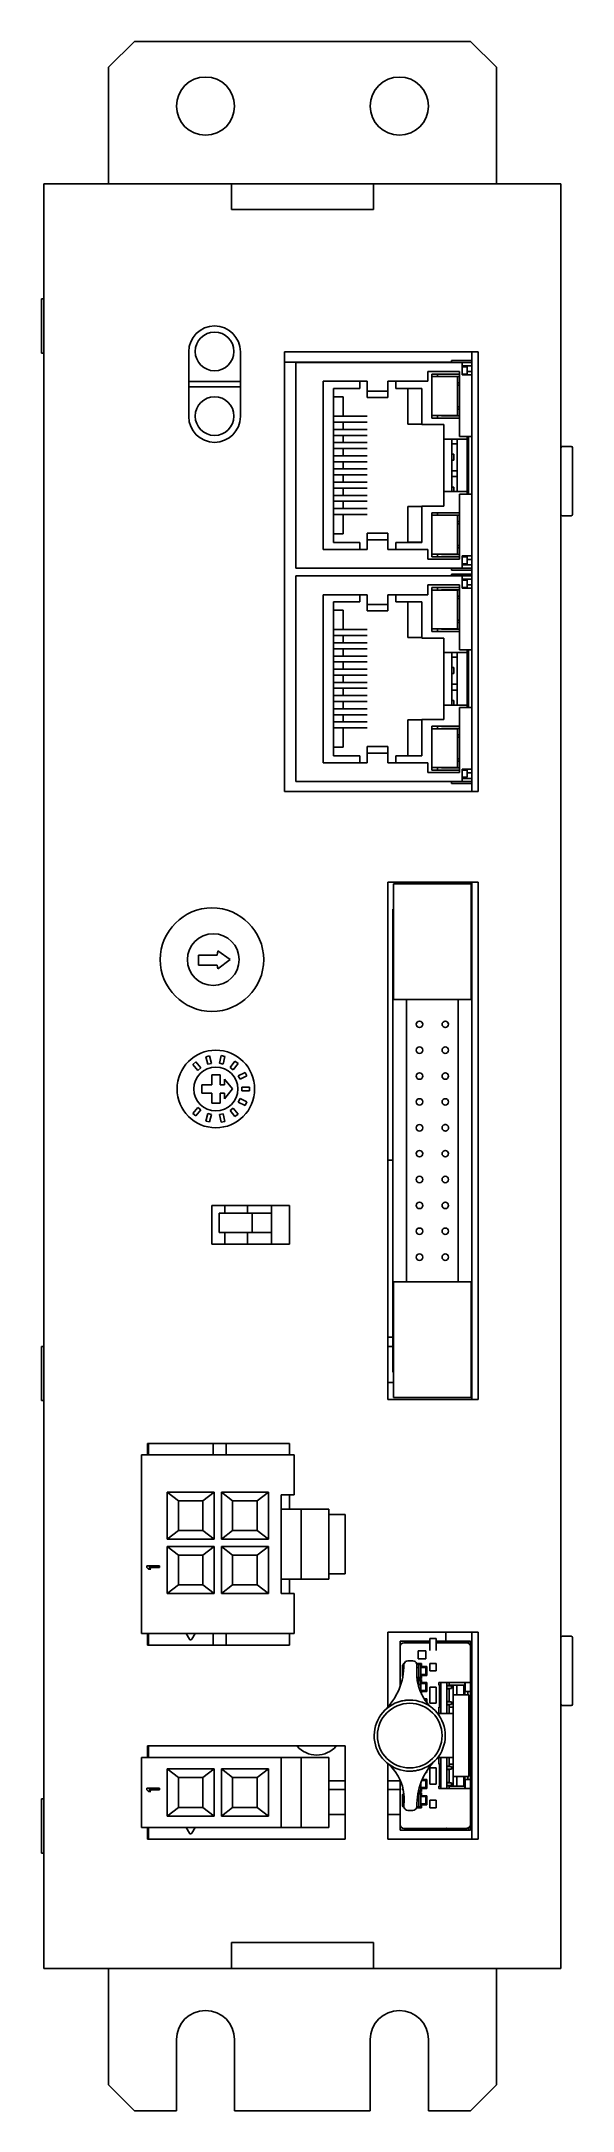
# Model space of a CAD drawing. Header units: inches. Extents: x 109 to 151, y 8 to 168.
import ezdxf

# ---------------------------------------------------------------- set-up
doc = ezdxf.new("R2010")
doc.units = ezdxf.units.IN
doc.header["$MEASUREMENT"] = 0
for name, color, linetype in [('2BU', 7, 'Continuous'), ('4-2-6P', 7, 'Continuous'), ('4.2-2P', 7, 'Continuous'), ('4.2-2P-L', 7, 'Continuous'), ('4.2-6P-L', 7, 'Continuous'), ('5023860970', 7, 'Continuous'), ('7078', 7, 'Continuous'), ('LED含座-G_AL-33-1R', 7, 'Continuous'), ('LED含座-紅_AL-33-1R', 7, 'Continuous'), ('M3X25L_銅柱', 7, 'Continuous'), ('M3X4L平頭', 7, 'Continuous'), ('M3鉚釘-4.5高', 7, 'Continuous'), ('MEAA-D14-41_VERD', 7, 'Continuous'), ('PCB-D_VERD', 7, 'Continuous'), ('PCB-E_VERD', 7, 'Continuous'), ('RJ45短', 7, 'Continuous'), ('可變電阻', 7, 'Continuous'), ('壓板_VERD', 7, 'Continuous'), ('指撥開關-2P', 7, 'Continuous'), ('數字開關', 7, 'Continuous'), ('牛角20P-P2', 7, 'Continuous'), ('短耳', 7, 'Continuous'), ('線端L', 7, 'Continuous')]:
    doc.layers.add(name, color=color, linetype=linetype)

msp = doc.modelspace()

# ---------------------------------------------------------------- linework, layer by layer
at = {"layer": '2BU', "color": 7, "linetype": 'Continuous'}
for p, q in [((109.67, 156.68), (110.97, 156.68)), ((109.67, 156.68), (109.67, 18.68)), ((110.97, 156.68), (124.17, 156.68)), ((124.17, 154.68), (124.17, 156.68)), ((135.17, 156.68), (148.37, 156.68)), ((135.17, 156.68), (135.17, 154.68)), ((148.37, 156.68), (149.67, 156.68)), ((149.67, 156.68), (149.67, 18.68)), ((135.17, 154.68), (124.17, 154.68)), ((120.87, 138.68), (120.87, 143.68)), ((124.87, 143.68), (124.87, 138.68)), ((128.27, 143.68), (128.27, 109.68)), ((143.27, 143.68), (128.27, 143.68)), ((143.27, 109.68), (143.27, 143.68)), ((128.27, 109.68), (143.27, 109.68)), ((143.27, 102.68), (136.27, 102.68)), ((136.27, 102.68), (136.27, 62.68)), ((143.27, 62.68), (143.27, 102.68)), ((128.67, 77.68), (122.67, 77.68)), ((122.67, 77.68), (122.67, 74.68)), ((128.67, 74.68), (128.67, 77.68)), ((122.67, 74.68), (128.67, 74.68)), ((136.27, 62.68), (143.27, 62.68)), ((117.67, 58.38), (117.67, 59.28)), ((117.67, 59.28), (128.67, 59.28)), ((128.67, 59.28), (128.67, 58.38)), ((128.67, 55.31), (128.67, 54.18)), ((131.72, 53.78), (132.97, 53.78)), ((132.97, 53.78), (132.97, 49.18)), ((128.67, 48.78), (128.67, 47.66)), ((132.97, 49.18), (131.72, 49.18)), ((117.67, 43.68), (117.67, 44.58)), ((128.67, 43.68), (117.67, 43.68)), ((128.67, 44.58), (128.67, 43.68)), ((136.27, 44.68), (143.27, 44.68)), ((136.27, 38.89), (136.27, 44.68)), ((143.27, 44.68), (143.27, 28.68)), ((132.97, 35.88), (117.67, 35.88)), ((117.67, 35.88), (117.67, 34.98)), ((132.97, 28.68), (132.97, 35.88)), ((136.27, 28.68), (136.27, 34.52)), ((117.67, 29.58), (117.67, 28.68)), ((117.67, 28.68), (132.97, 28.68)), ((143.27, 28.68), (136.27, 28.68)), ((124.17, 20.68), (135.17, 20.68)), ((124.17, 18.68), (124.17, 20.68)), ((135.17, 20.68), (135.17, 18.68)), ((109.67, 18.68), (110.97, 18.68)), ((110.97, 18.68), (124.17, 18.68)), ((135.17, 18.68), (148.37, 18.68)), ((148.37, 18.68), (149.67, 18.68))]:
    msp.add_line(p, q, dxfattribs=at)
for centre, radius in [((122.67, 96.68), 4), ((122.97, 86.68), 3)]:
    msp.add_circle(centre, radius, dxfattribs=at)
for centre, start, end in [((122.87, 143.68), 0, 180), ((122.87, 138.68), 180, 0)]:
    msp.add_arc(centre, 2, start, end, dxfattribs=at)
at = {"layer": '4-2-6P', "color": 7, "linetype": 'Continuous'}
for p, q in [((120.67, 44.58), (120.94, 44.13)), ((121.11, 44.13), (121.37, 44.58))]:
    msp.add_line(p, q, dxfattribs=at)
msp.add_arc((121.02, 44.18), 0.1, 210.3414, 329.6586, dxfattribs=at)
at = {"layer": '4.2-2P', "color": 7, "linetype": 'Continuous'}
for p, q in [((120.67, 29.58), (120.94, 29.13)), ((121.11, 29.13), (121.37, 29.58))]:
    msp.add_line(p, q, dxfattribs=at)
msp.add_arc((121.02, 29.18), 0.1, 210.3414, 329.6586, dxfattribs=at)
at = {"layer": '4.2-2P-L', "color": 7, "linetype": 'Continuous'}
for p, q in [((117.22, 34.98), (128.02, 34.98)), ((117.22, 29.58), (117.22, 34.98)), ((119.2, 34.11), (119.2, 30.46)), ((122.85, 34.11), (119.2, 34.11)), ((120.07, 33.43), (119.2, 34.11)), ((121.97, 33.43), (122.85, 34.11)), ((122.85, 30.46), (122.85, 34.11)), ((123.4, 30.46), (123.4, 34.11)), ((123.4, 34.11), (127.05, 34.11)), ((124.27, 33.43), (123.4, 34.11)), ((126.17, 33.43), (127.05, 34.11)), ((127.05, 34.11), (127.05, 30.46)), ((128.02, 29.58), (128.02, 34.98)), ((128.02, 34.98), (129.57, 34.98)), ((129.57, 34.98), (131.72, 34.98)), ((129.57, 29.58), (129.57, 34.98)), ((131.72, 29.58), (131.72, 34.98)), ((117.62, 32.61), (117.62, 32.48)), ((118.62, 32.61), (117.62, 32.61)), ((117.62, 32.48), (117.77, 32.36)), ((117.77, 32.36), (117.94, 32.36)), ((117.79, 32.48), (118.62, 32.48)), ((117.94, 32.36), (117.79, 32.48)), ((118.62, 32.48), (118.62, 32.61)), ((121.97, 33.43), (120.07, 33.43)), ((120.07, 33.43), (120.07, 31.13)), ((121.97, 31.13), (121.97, 33.43)), ((124.27, 33.43), (126.17, 33.43)), ((124.27, 31.13), (124.27, 33.43)), ((126.17, 33.43), (126.17, 31.13)), ((120.07, 31.13), (119.2, 30.46)), ((119.2, 30.46), (122.85, 30.46)), ((120.07, 31.13), (121.97, 31.13)), ((121.97, 31.13), (122.85, 30.46)), ((124.27, 31.13), (123.4, 30.46)), ((127.05, 30.46), (123.4, 30.46)), ((126.17, 31.13), (124.27, 31.13)), ((126.17, 31.13), (127.05, 30.46)), ((117.22, 29.58), (128.02, 29.58)), ((128.02, 29.58), (129.57, 29.58)), ((129.57, 29.58), (131.72, 29.58))]:
    msp.add_line(p, q, dxfattribs=at)
at = {"layer": '4.2-6P-L', "color": 7, "linetype": 'Continuous'}
for p, q in [((117.22, 58.38), (129.02, 58.38)), ((117.22, 44.58), (117.22, 58.38)), ((129.02, 58.38), (129.02, 55.31)), ((119.2, 55.51), (119.2, 51.86)), ((122.85, 55.51), (119.2, 55.51)), ((120.07, 54.83), (119.2, 55.51)), ((121.97, 54.83), (120.07, 54.83)), ((120.07, 54.83), (120.07, 52.53)), ((121.97, 54.83), (122.85, 55.51)), ((121.97, 52.53), (121.97, 54.83)), ((122.85, 51.86), (122.85, 55.51)), ((123.4, 51.86), (123.4, 55.51)), ((123.4, 55.51), (127.05, 55.51)), ((124.27, 54.83), (123.4, 55.51)), ((124.27, 54.83), (126.17, 54.83)), ((124.27, 52.53), (124.27, 54.83)), ((126.17, 54.83), (127.05, 55.51)), ((126.17, 54.83), (126.17, 52.53)), ((127.05, 55.51), (127.05, 51.86)), ((128.02, 55.31), (129.02, 55.31)), ((128.02, 47.66), (128.02, 55.31)), ((128.02, 54.18), (129.57, 54.18)), ((129.57, 54.18), (131.72, 54.18)), ((129.57, 48.78), (129.57, 54.18)), ((131.72, 48.78), (131.72, 54.18)), ((120.07, 52.53), (119.2, 51.86)), ((119.2, 51.86), (122.85, 51.86)), ((119.2, 51.31), (119.2, 47.66)), ((122.85, 51.31), (119.2, 51.31)), ((120.07, 50.63), (119.2, 51.31)), ((120.07, 52.53), (121.97, 52.53)), ((121.97, 52.53), (122.85, 51.86)), ((121.97, 50.63), (122.85, 51.31)), ((122.85, 47.66), (122.85, 51.31)), ((124.27, 52.53), (123.4, 51.86)), ((127.05, 51.86), (123.4, 51.86)), ((123.4, 47.66), (123.4, 51.31)), ((123.4, 51.31), (127.05, 51.31)), ((124.27, 50.63), (123.4, 51.31)), ((126.17, 52.53), (124.27, 52.53)), ((126.17, 52.53), (127.05, 51.86)), ((126.17, 50.63), (127.05, 51.31)), ((127.05, 51.31), (127.05, 47.66)), ((117.62, 49.81), (117.62, 49.68)), ((118.62, 49.81), (117.62, 49.81)), ((117.62, 49.68), (117.77, 49.56)), ((117.79, 49.68), (118.62, 49.68)), ((117.94, 49.56), (117.79, 49.68)), ((118.62, 49.68), (118.62, 49.81)), ((121.97, 50.63), (120.07, 50.63)), ((120.07, 50.63), (120.07, 48.33)), ((121.97, 48.33), (121.97, 50.63)), ((124.27, 50.63), (126.17, 50.63)), ((124.27, 48.33), (124.27, 50.63)), ((126.17, 50.63), (126.17, 48.33)), ((117.77, 49.56), (117.94, 49.56)), ((120.07, 48.33), (119.2, 47.66)), ((120.07, 48.33), (121.97, 48.33)), ((121.97, 48.33), (122.85, 47.66)), ((124.27, 48.33), (123.4, 47.66)), ((126.17, 48.33), (124.27, 48.33)), ((126.17, 48.33), (127.05, 47.66)), ((128.02, 48.78), (129.57, 48.78)), ((129.57, 48.78), (131.72, 48.78)), ((119.2, 47.66), (122.85, 47.66)), ((127.05, 47.66), (123.4, 47.66)), ((128.02, 47.66), (129.02, 47.66)), ((129.02, 47.66), (129.02, 44.58)), ((117.22, 44.58), (129.02, 44.58))]:
    msp.add_line(p, q, dxfattribs=at)
at = {"layer": '5023860970', "color": 7, "linetype": 'Continuous'}
for p, q in [((137.22, 43.98), (139.52, 43.98)), ((137.22, 43.98), (137.22, 43.56)), ((140.02, 43.98), (141.97, 43.98)), ((141.97, 43.98), (141.97, 43.86)), ((142.27, 43.98), (141.97, 43.98)), ((142.52, 43.98), (142.27, 43.98)), ((142.67, 43.98), (142.52, 43.98)), ((142.52, 43.98), (142.52, 43.82)), ((142.65, 43.66), (142.77, 43.66)), ((142.67, 43.98), (142.67, 43.66)), ((142.67, 43.46), (142.77, 43.46)), ((142.77, 43.46), (142.77, 43.66)), ((142.67, 41.78), (142.77, 41.78)), ((138.67, 40.93), (138.82, 40.93)), ((138.68, 40.63), (138.82, 40.63)), ((140.38, 38.38), (140.38, 40.78)), ((140.83, 40.56), (140.83, 40.78)), ((141.03, 40.56), (140.83, 40.56)), ((140.83, 40.31), (140.83, 40.56)), ((140.83, 40.53), (140.94, 40.53)), ((140.83, 40.33), (140.94, 40.33)), ((141.03, 40.31), (140.83, 40.31)), ((140.83, 39.31), (140.83, 40.31)), ((140.94, 40.53), (141.19, 40.53)), ((140.94, 40.33), (141.19, 40.33)), ((141.03, 40.78), (141.03, 40.56)), ((141.03, 40.31), (141.03, 39.31)), ((141.19, 40.53), (141.19, 40.53)), ((141.19, 40.33), (141.19, 40.53)), ((141.19, 40.33), (141.19, 40.33)), ((142.15, 40.53), (142.22, 40.53)), ((142.15, 40.33), (142.22, 40.33)), ((142.22, 40.78), (142.22, 40.56)), ((142.22, 40.56), (142.27, 40.56)), ((142.22, 40.53), (142.27, 40.53)), ((142.22, 40.33), (142.27, 40.33)), ((142.22, 40.31), (142.22, 39.83)), ((142.22, 40.31), (142.27, 40.31)), ((142.47, 40.08), (142.47, 39.83)), ((142.67, 41.58), (142.77, 41.58)), ((142.67, 40.53), (142.77, 40.53)), ((142.67, 40.33), (142.77, 40.33)), ((142.67, 38.38), (142.67, 40.08)), ((141.03, 39.31), (140.83, 39.31)), ((140.83, 39.06), (140.83, 39.31)), ((140.83, 39.28), (140.94, 39.28)), ((140.83, 39.08), (140.94, 39.08)), ((141.03, 39.06), (140.83, 39.06)), ((140.83, 38.38), (140.83, 39.06)), ((140.94, 39.28), (141.19, 39.28)), ((140.94, 39.08), (141.19, 39.08)), ((141.03, 39.06), (141.03, 38.38)), ((141.19, 39.28), (141.19, 39.28)), ((141.19, 39.08), (141.19, 39.28)), ((141.19, 39.08), (141.19, 39.08)), ((142.67, 39.28), (142.77, 39.28)), ((142.67, 39.08), (142.77, 39.08)), ((142.67, 38.03), (142.77, 38.03)), ((142.67, 37.83), (142.77, 37.83)), ((142.67, 36.78), (142.77, 36.78)), ((142.67, 36.58), (142.77, 36.58)), ((142.67, 35.53), (142.77, 35.53)), ((142.67, 35.33), (142.77, 35.33)), ((140.38, 32.58), (140.38, 34.98)), ((140.83, 34.31), (140.83, 34.98)), ((141.03, 34.31), (140.83, 34.31)), ((140.83, 34.06), (140.83, 34.31)), ((140.83, 34.28), (140.94, 34.28)), ((140.83, 34.08), (140.94, 34.08)), ((141.03, 34.06), (140.83, 34.06)), ((140.83, 33.06), (140.83, 34.06)), ((140.94, 34.28), (141.19, 34.28)), ((140.94, 34.08), (141.19, 34.08)), ((141.03, 34.98), (141.03, 34.31)), ((141.03, 34.06), (141.03, 33.06)), ((141.19, 34.28), (141.19, 34.28)), ((141.19, 34.08), (141.19, 34.28)), ((141.19, 34.08), (141.19, 34.08)), ((142.67, 33.28), (142.67, 34.98)), ((142.67, 34.28), (142.77, 34.28)), ((142.67, 34.08), (142.77, 34.08)), ((138.82, 32.43), (138.68, 32.43)), ((138.82, 32.73), (138.74, 32.73)), ((141.03, 33.06), (140.83, 33.06)), ((140.83, 32.81), (140.83, 33.06)), ((140.83, 33.03), (140.94, 33.03)), ((140.83, 32.83), (140.94, 32.83)), ((141.03, 32.81), (140.83, 32.81)), ((140.83, 32.58), (140.83, 32.81)), ((140.94, 33.03), (141.19, 33.03)), ((140.94, 32.83), (141.19, 32.83)), ((141.03, 32.81), (141.03, 32.58)), ((141.19, 33.03), (141.19, 33.03)), ((141.19, 32.83), (141.19, 33.03)), ((141.19, 32.83), (141.19, 32.83)), ((142.15, 33.03), (142.22, 33.03)), ((142.15, 32.83), (142.22, 32.83)), ((142.22, 33.53), (142.22, 33.06)), ((142.22, 33.06), (142.27, 33.06)), ((142.22, 33.03), (142.27, 33.03)), ((142.22, 32.83), (142.27, 32.83)), ((142.22, 32.81), (142.22, 32.58)), ((142.22, 32.81), (142.27, 32.81)), ((142.47, 33.53), (142.47, 33.28)), ((142.67, 33.03), (142.77, 33.03)), ((142.67, 32.83), (142.77, 32.83)), ((142.67, 31.78), (142.77, 31.78)), ((142.67, 31.58), (142.77, 31.58)), ((137.22, 29.38), (137.22, 29.81)), ((137.22, 29.38), (141.97, 29.38)), ((141.97, 29.38), (141.97, 29.51)), ((141.97, 29.38), (142.27, 29.38)), ((142.27, 29.38), (142.52, 29.38)), ((142.52, 29.38), (142.52, 29.55)), ((142.52, 29.38), (142.67, 29.38)), ((142.65, 29.71), (142.77, 29.71)), ((142.67, 29.91), (142.77, 29.91)), ((142.67, 29.38), (142.67, 29.71)), ((142.77, 29.91), (142.77, 29.71))]:
    msp.add_line(p, q, dxfattribs=at)
at = {"layer": '7078', "color": 7, "linetype": 'Continuous'}
for p, q in [((122.77, 59.28), (122.77, 58.38)), ((122.77, 44.58), (122.77, 43.68))]:
    msp.add_line(p, q, dxfattribs=at)
at = {"layer": 'LED含座-G_AL-33-1R', "color": 7, "linetype": 'Continuous'}
msp.add_line((120.87, 141.38), (124.87, 141.38), dxfattribs=at)
msp.add_circle((122.87, 143.71), 1.5, dxfattribs=at)
at = {"layer": 'LED含座-紅_AL-33-1R', "color": 7, "linetype": 'Continuous'}
msp.add_line((120.87, 140.98), (124.87, 140.98), dxfattribs=at)
msp.add_circle((122.87, 138.71), 1.5, dxfattribs=at)
at = {"layer": 'M3X25L_銅柱', "color": 7, "linetype": 'Continuous'}
for p, q in [((141.19, 142.89), (128.27, 142.89)), ((136.67, 67.48), (136.27, 67.48)), ((136.67, 66.76), (136.27, 66.76)), ((136.72, 63.98), (136.27, 63.98)), ((142.77, 63.98), (142.72, 63.98)), ((132.97, 32.52), (131.72, 32.52)), ((137.22, 32.52), (136.27, 32.52)), ((142.77, 32.52), (142.67, 32.52)), ((132.97, 30.59), (131.72, 30.59)), ((137.22, 30.59), (136.27, 30.59)), ((142.77, 30.59), (142.67, 30.59))]:
    msp.add_line(p, q, dxfattribs=at)
at = {"layer": 'M3X4L平頭', "color": 7, "linetype": 'Continuous'}
for p, q in [((150.47, 136.36), (149.77, 136.36)), ((150.57, 136.26), (150.57, 131.11)), ((149.77, 131.01), (150.47, 131.01)), ((150.47, 44.36), (149.77, 44.36)), ((150.57, 44.26), (150.57, 39.11)), ((149.77, 39.01), (150.47, 39.01))]:
    msp.add_line(p, q, dxfattribs=at)
for centre, start, end in [((149.77, 136.26), 90, 180), ((150.47, 136.26), 0, 90), ((149.77, 131.11), 180, 270), ((150.47, 131.11), 270, 0), ((149.77, 44.26), 90, 180), ((150.47, 44.26), 0, 90), ((149.77, 39.11), 180, 270), ((150.47, 39.11), 270, 0)]:
    msp.add_arc(centre, 0.1, start, end, dxfattribs=at)
at = {"layer": 'M3鉚釘-4.5高', "color": 7, "linetype": 'Continuous'}
for p, q in [((109.47, 143.58), (109.47, 147.78)), ((109.67, 147.78), (109.47, 147.78)), ((109.47, 143.58), (109.67, 143.58)), ((109.47, 62.58), (109.47, 66.78)), ((109.67, 66.78), (109.47, 66.78)), ((109.47, 62.58), (109.67, 62.58)), ((109.47, 31.78), (109.47, 27.58)), ((109.67, 31.78), (109.47, 31.78)), ((109.47, 27.58), (109.67, 27.58))]:
    msp.add_line(p, q, dxfattribs=at)
at = {"layer": 'MEAA-D14-41_VERD', "color": 7, "linetype": 'Continuous'}
for p, q in [((116.67, 167.68), (114.67, 165.68)), ((116.67, 167.68), (142.67, 167.68)), ((144.67, 165.68), (142.67, 167.68)), ((114.67, 156.68), (114.67, 165.68)), ((144.67, 165.68), (144.67, 156.68)), ((135.17, 156.68), (124.17, 156.68)), ((124.17, 154.68), (124.17, 156.68)), ((135.17, 154.68), (135.17, 156.68)), ((124.17, 154.68), (135.17, 154.68)), ((135.17, 20.68), (124.17, 20.68)), ((124.17, 18.68), (124.17, 20.68)), ((135.17, 18.68), (135.17, 20.68)), ((114.67, 9.68), (114.67, 18.68)), ((124.17, 18.68), (135.17, 18.68)), ((144.67, 18.68), (144.67, 9.68)), ((119.92, 13.18), (119.92, 7.68)), ((124.42, 7.68), (124.42, 13.18)), ((134.92, 13.18), (134.92, 7.68)), ((139.42, 7.68), (139.42, 13.18)), ((114.67, 9.68), (116.67, 7.68)), ((142.67, 7.68), (144.67, 9.68)), ((119.92, 7.68), (116.67, 7.68)), ((134.92, 7.68), (124.42, 7.68)), ((142.67, 7.68), (139.42, 7.68))]:
    msp.add_line(p, q, dxfattribs=at)
for centre in [(122.17, 162.68), (137.17, 162.68)]:
    msp.add_circle(centre, 2.25, dxfattribs=at)
for centre in [(122.17, 13.18), (137.17, 13.18)]:
    msp.add_arc(centre, 2.25, 0, 180, dxfattribs=at)
at = {"layer": 'PCB-D_VERD', "color": 7, "linetype": 'Continuous'}
for p, q in [((117.77, 58.38), (117.77, 59.28)), ((117.77, 43.68), (117.77, 44.58)), ((117.77, 34.98), (117.77, 35.88)), ((117.77, 28.68), (117.77, 29.58))]:
    msp.add_line(p, q, dxfattribs=at)
at = {"layer": 'PCB-E_VERD', "color": 7, "linetype": 'Continuous'}
for p, q in [((142.77, 143.68), (142.77, 141.9)), ((142.77, 127.9), (142.77, 125.4)), ((142.77, 111.4), (142.77, 109.68)), ((142.77, 102.68), (142.77, 100.51)), ((142.77, 64.85), (142.77, 62.68)), ((142.77, 44.68), (142.77, 43.66)), ((142.77, 43.46), (142.77, 29.91)), ((142.77, 29.71), (142.77, 28.68))]:
    msp.add_line(p, q, dxfattribs=at)
at = {"layer": 'RJ45短', "color": 7, "linetype": 'Continuous'}
for p, q in [((129.17, 142.85), (142.02, 142.85)), ((129.17, 142.85), (129.17, 126.95)), ((141.47, 143), (141.19, 143)), ((141.19, 143), (141.19, 142.85)), ((141.47, 143), (142.77, 143)), ((142.02, 142.85), (142.02, 141.9)), ((142.02, 142.85), (142.77, 142.85)), ((142.02, 142.6), (142.77, 142.6)), ((142.02, 142.52), (142.42, 142.52)), ((142.27, 142.6), (142.27, 142.52)), ((142.42, 142.52), (142.42, 141.96)), ((131.27, 141.4), (131.27, 128.4)), ((134.67, 141.4), (131.27, 141.4)), ((132.08, 140.85), (132.08, 128.94)), ((134.1, 140.85), (132.08, 140.85)), ((134.1, 141.4), (134.1, 140.85)), ((134.67, 140.95), (134.67, 141.4)), ((134.67, 140.65), (134.67, 140.95)), ((136.27, 140.95), (136.27, 141.4)), ((139.37, 141.4), (136.27, 141.4)), ((136.27, 140.95), (136.27, 140.65)), ((136.9, 140.85), (136.9, 141.4)), ((138.91, 140.85), (136.9, 140.85)), ((138.91, 140.85), (137.82, 140.85)), ((137.82, 138.08), (137.82, 140.85)), ((138.91, 138.05), (138.91, 140.85)), ((139.37, 142.16), (139.37, 141.4)), ((141.82, 142.16), (139.37, 142.16)), ((139.67, 141.96), (139.67, 141.76)), ((139.67, 141.96), (141.82, 141.96)), ((141.67, 141.76), (139.67, 141.76)), ((139.67, 138.76), (139.67, 141.76)), ((140.12, 141.96), (140.12, 141.76)), ((140.42, 141.78), (140.92, 141.78)), ((140.42, 141.78), (140.42, 141.76)), ((140.92, 141.78), (140.92, 141.76)), ((140.92, 141.78), (141.42, 141.78)), ((141.42, 141.78), (141.82, 141.78)), ((141.67, 138.76), (141.67, 141.76)), ((141.67, 141.28), (141.82, 141.28)), ((141.82, 141.1), (141.67, 141.1)), ((141.82, 137.13), (141.82, 142.16)), ((142.02, 141.96), (142.42, 141.96)), ((142.77, 141.9), (142.02, 141.9)), ((142.77, 142.16), (142.42, 142.16)), ((142.42, 141.9), (142.42, 141.96)), ((142.77, 141.9), (142.77, 137.13)), ((132.83, 140.2), (132.08, 140.2)), ((132.83, 138.7), (132.83, 140.2)), ((134.67, 140.65), (136.27, 140.65)), ((134.67, 140.15), (134.67, 140.65)), ((134.67, 140.15), (136.27, 140.15)), ((136.27, 140.15), (136.27, 140.65)), ((141.82, 139.42), (141.67, 139.42)), ((141.67, 139.24), (141.82, 139.24)), ((134.68, 138.7), (132.08, 138.7)), ((134.68, 138.24), (132.08, 138.24)), ((134.68, 137.68), (132.08, 137.68)), ((132.83, 137.68), (132.83, 138.24)), ((137.82, 138.08), (138.91, 138.08)), ((140.6, 138.05), (138.91, 138.05)), ((139.67, 138.76), (139.67, 138.56)), ((141.67, 138.76), (139.67, 138.76)), ((141.82, 138.56), (139.67, 138.56)), ((140.12, 138.76), (140.12, 138.56)), ((140.42, 138.74), (140.42, 138.76)), ((140.42, 138.74), (140.92, 138.74)), ((140.6, 136.93), (140.6, 138.05)), ((140.92, 138.74), (140.92, 138.76)), ((140.92, 138.74), (141.42, 138.74)), ((141.42, 138.74), (141.82, 138.74)), ((134.68, 137.22), (132.08, 137.22)), ((134.68, 136.66), (132.08, 136.66)), ((134.68, 136.2), (132.08, 136.2)), ((132.83, 136.66), (132.83, 137.22)), ((132.83, 135.64), (132.83, 136.2)), ((140.6, 136.93), (142.42, 136.93)), ((140.6, 136.93), (140.6, 132.87)), ((141.22, 136.93), (141.22, 132.87)), ((141.64, 136.57), (141.22, 136.57)), ((141.64, 132.87), (141.64, 136.93)), ((142.77, 137.13), (141.82, 137.13)), ((142.42, 137.13), (142.42, 136.93)), ((142.52, 137.03), (142.42, 137.03)), ((142.42, 132.87), (142.42, 136.93)), ((142.52, 136.57), (142.42, 136.57)), ((142.42, 136.1), (142.52, 136.1)), ((142.52, 132.67), (142.52, 137.13)), ((142.77, 132.67), (142.77, 137.13)), ((134.68, 135.64), (132.08, 135.64)), ((134.68, 135.18), (132.08, 135.18)), ((134.68, 134.62), (132.08, 134.62)), ((132.83, 134.62), (132.83, 135.18)), ((141.22, 135.76), (141.37, 135.76)), ((141.37, 135.3), (141.22, 135.3)), ((141.22, 134.49), (141.64, 134.49)), ((141.37, 135.76), (141.37, 135.3)), ((142.52, 135.76), (142.42, 135.76)), ((142.52, 135.3), (142.42, 135.3)), ((142.52, 134.49), (142.42, 134.49)), ((134.68, 134.16), (132.08, 134.16)), ((134.68, 133.6), (132.08, 133.6)), ((134.68, 133.14), (132.08, 133.14)), ((132.83, 133.6), (132.83, 134.16)), ((132.83, 132.58), (132.83, 133.14)), ((142.42, 132.87), (140.6, 132.87)), ((140.6, 131.75), (140.6, 132.87)), ((141.64, 134.03), (141.22, 134.03)), ((141.22, 133.22), (141.37, 133.22)), ((141.37, 133.22), (141.37, 132.87)), ((142.52, 134.03), (142.42, 134.03)), ((142.42, 133.7), (142.52, 133.7)), ((142.52, 133.22), (142.42, 133.22)), ((142.42, 132.87), (142.42, 132.67)), ((134.68, 132.58), (132.08, 132.58)), ((134.68, 132.12), (132.08, 132.12)), ((134.68, 131.56), (132.08, 131.56)), ((132.83, 131.56), (132.83, 132.12)), ((138.91, 131.72), (137.82, 131.72)), ((137.82, 128.95), (137.82, 131.72)), ((138.91, 131.75), (140.6, 131.75)), ((138.91, 128.94), (138.91, 131.75)), ((139.67, 131.24), (141.82, 131.24)), ((139.67, 131.24), (139.67, 131.04)), ((140.12, 131.04), (140.12, 131.24)), ((142.77, 132.67), (141.82, 132.67)), ((141.82, 127.64), (141.82, 132.67)), ((142.52, 132.76), (142.42, 132.76)), ((142.77, 132.67), (142.77, 127.9)), ((134.68, 131.1), (132.08, 131.1)), ((132.83, 129.6), (132.83, 131.1)), ((134.67, 129.65), (134.67, 129.15)), ((134.67, 129.65), (136.27, 129.65)), ((136.27, 129.65), (136.27, 129.15)), ((141.67, 131.04), (139.67, 131.04)), ((139.67, 128.04), (139.67, 131.04)), ((140.42, 131.06), (140.92, 131.06)), ((140.42, 131.06), (140.42, 131.04)), ((140.92, 131.06), (141.42, 131.06)), ((140.92, 131.06), (140.92, 131.04)), ((141.42, 131.06), (141.82, 131.06)), ((141.67, 128.04), (141.67, 131.04)), ((141.67, 130.56), (141.82, 130.56)), ((141.82, 130.38), (141.67, 130.38)), ((131.27, 128.4), (134.67, 128.4)), ((132.08, 129.6), (132.83, 129.6)), ((132.08, 128.94), (134.1, 128.94)), ((134.1, 128.94), (134.1, 128.4)), ((134.67, 128.85), (134.67, 129.15)), ((136.27, 129.15), (134.67, 129.15)), ((134.67, 128.85), (134.67, 128.4)), ((136.27, 129.15), (136.27, 128.85)), ((136.27, 128.85), (136.27, 128.4)), ((136.27, 128.4), (139.37, 128.4)), ((136.9, 128.94), (138.91, 128.94)), ((136.9, 128.4), (136.9, 128.94)), ((137.82, 128.95), (138.91, 128.95)), ((139.37, 128.4), (139.37, 127.64)), ((139.67, 128.04), (139.67, 127.84)), ((141.67, 128.04), (139.67, 128.04)), ((140.12, 127.84), (140.12, 128.04)), ((140.42, 128.02), (140.42, 128.04)), ((140.42, 128.02), (140.92, 128.02)), ((140.92, 128.02), (140.92, 128.04)), ((140.92, 128.02), (141.42, 128.02)), ((141.42, 128.02), (141.82, 128.02)), ((141.82, 128.7), (141.67, 128.7)), ((141.67, 128.52), (141.82, 128.52)), ((129.17, 126.95), (142.02, 126.95)), ((139.37, 127.64), (141.82, 127.64)), ((141.82, 127.84), (139.67, 127.84)), ((141.19, 126.95), (141.19, 126.8)), ((141.47, 126.8), (141.19, 126.8)), ((141.47, 126.5), (141.19, 126.5)), ((141.19, 126.5), (141.19, 126.35)), ((141.47, 126.8), (142.77, 126.8)), ((141.47, 126.5), (142.77, 126.5)), ((142.02, 126.95), (142.02, 127.9)), ((142.77, 127.9), (142.02, 127.9)), ((142.42, 127.84), (142.02, 127.84)), ((142.42, 127.28), (142.02, 127.28)), ((142.02, 127.2), (142.77, 127.2)), ((142.02, 126.95), (142.77, 126.95)), ((142.27, 127.28), (142.27, 127.2)), ((142.42, 127.9), (142.42, 127.84)), ((142.42, 127.84), (142.42, 127.28)), ((142.42, 127.63), (142.77, 127.63)), ((129.17, 126.35), (142.02, 126.35)), ((129.17, 126.35), (129.17, 110.45)), ((131.27, 124.9), (131.27, 111.9)), ((134.67, 124.9), (131.27, 124.9)), ((134.1, 124.9), (134.1, 124.35)), ((134.67, 124.45), (134.67, 124.9)), ((136.27, 124.45), (136.27, 124.9)), ((139.37, 124.9), (136.27, 124.9)), ((136.9, 124.35), (136.9, 124.9)), ((139.37, 125.66), (139.37, 124.9)), ((141.82, 125.66), (139.37, 125.66)), ((139.67, 125.46), (139.67, 125.26)), ((139.67, 125.46), (141.82, 125.46)), ((141.67, 125.26), (139.67, 125.26)), ((139.67, 122.26), (139.67, 125.26)), ((140.12, 125.46), (140.12, 125.26)), ((140.42, 125.28), (140.92, 125.28)), ((140.42, 125.28), (140.42, 125.26)), ((140.92, 125.28), (140.92, 125.26)), ((140.92, 125.28), (141.42, 125.28)), ((141.42, 125.28), (141.82, 125.28)), ((141.67, 122.26), (141.67, 125.26)), ((141.82, 120.63), (141.82, 125.66)), ((142.02, 126.35), (142.02, 125.4)), ((142.02, 126.35), (142.77, 126.35)), ((142.02, 126.1), (142.77, 126.1)), ((142.02, 126.02), (142.42, 126.02)), ((142.02, 125.46), (142.42, 125.46)), ((142.77, 125.4), (142.02, 125.4)), ((142.27, 126.1), (142.27, 126.02)), ((142.42, 126.02), (142.42, 125.46)), ((142.77, 125.66), (142.42, 125.66)), ((142.42, 125.4), (142.42, 125.46)), ((142.77, 125.4), (142.77, 120.63)), ((132.08, 124.35), (132.08, 112.44)), ((134.1, 124.35), (132.08, 124.35)), ((132.83, 123.7), (132.08, 123.7)), ((132.83, 122.2), (132.83, 123.7)), ((134.67, 124.15), (134.67, 124.45)), ((134.67, 124.15), (136.27, 124.15)), ((134.67, 123.65), (134.67, 124.15)), ((134.67, 123.65), (136.27, 123.65)), ((136.27, 124.45), (136.27, 124.15)), ((136.27, 123.65), (136.27, 124.15)), ((138.91, 124.35), (136.9, 124.35)), ((138.91, 124.35), (137.82, 124.35)), ((137.82, 121.58), (137.82, 124.35)), ((138.91, 121.55), (138.91, 124.35)), ((141.67, 124.78), (141.82, 124.78)), ((141.82, 124.6), (141.67, 124.6)), ((134.68, 122.2), (132.08, 122.2)), ((134.68, 121.74), (132.08, 121.74)), ((132.83, 121.18), (132.83, 121.74)), ((139.67, 122.26), (139.67, 122.06)), ((141.67, 122.26), (139.67, 122.26)), ((141.82, 122.06), (139.67, 122.06)), ((140.12, 122.26), (140.12, 122.06)), ((140.42, 122.24), (140.42, 122.26)), ((140.42, 122.24), (140.92, 122.24)), ((140.92, 122.24), (140.92, 122.26)), ((140.92, 122.24), (141.42, 122.24)), ((141.42, 122.24), (141.82, 122.24)), ((141.82, 122.92), (141.67, 122.92)), ((141.67, 122.74), (141.82, 122.74)), ((134.68, 121.18), (132.08, 121.18)), ((134.68, 120.72), (132.08, 120.72)), ((134.68, 120.16), (132.08, 120.16)), ((132.83, 120.16), (132.83, 120.72)), ((137.82, 121.58), (138.91, 121.58)), ((140.6, 121.55), (138.91, 121.55)), ((140.6, 120.43), (140.6, 121.55)), ((140.6, 120.43), (142.42, 120.43)), ((140.6, 120.43), (140.6, 116.37)), ((141.22, 120.43), (141.22, 116.37)), ((141.64, 120.07), (141.22, 120.07)), ((141.64, 116.37), (141.64, 120.43)), ((142.77, 120.63), (141.82, 120.63)), ((142.42, 120.63), (142.42, 120.43)), ((142.52, 120.53), (142.42, 120.53)), ((142.42, 116.37), (142.42, 120.43)), ((142.52, 120.07), (142.42, 120.07)), ((142.52, 116.17), (142.52, 120.63)), ((142.77, 116.17), (142.77, 120.63)), ((134.68, 119.7), (132.08, 119.7)), ((134.68, 119.14), (132.08, 119.14)), ((134.68, 118.68), (132.08, 118.68)), ((132.83, 119.14), (132.83, 119.7)), ((132.83, 118.12), (132.83, 118.68)), ((141.22, 119.26), (141.37, 119.26)), ((141.37, 118.8), (141.22, 118.8)), ((141.37, 119.26), (141.37, 118.8)), ((142.42, 119.6), (142.52, 119.6)), ((142.52, 119.26), (142.42, 119.26)), ((142.52, 118.8), (142.42, 118.8)), ((134.68, 118.12), (132.08, 118.12)), ((134.68, 117.66), (132.08, 117.66)), ((134.68, 117.1), (132.08, 117.1)), ((132.83, 117.1), (132.83, 117.66)), ((141.22, 117.99), (141.64, 117.99)), ((141.64, 117.53), (141.22, 117.53)), ((142.52, 117.99), (142.42, 117.99)), ((142.52, 117.53), (142.42, 117.53)), ((142.42, 117.2), (142.52, 117.2)), ((134.68, 116.64), (132.08, 116.64)), ((134.68, 116.08), (132.08, 116.08)), ((134.68, 115.62), (132.08, 115.62)), ((132.83, 116.08), (132.83, 116.64)), ((132.83, 115.06), (132.83, 115.62)), ((138.91, 115.22), (137.82, 115.22)), ((137.82, 112.45), (137.82, 115.22)), ((138.91, 115.25), (140.6, 115.25)), ((138.91, 112.44), (138.91, 115.25)), ((142.42, 116.37), (140.6, 116.37)), ((140.6, 115.25), (140.6, 116.37)), ((141.22, 116.72), (141.37, 116.72)), ((141.37, 116.72), (141.37, 116.37)), ((142.77, 116.17), (141.82, 116.17)), ((141.82, 111.14), (141.82, 116.17)), ((142.52, 116.72), (142.42, 116.72)), ((142.42, 116.37), (142.42, 116.17)), ((142.52, 116.26), (142.42, 116.26)), ((142.77, 116.17), (142.77, 111.4)), ((134.68, 115.06), (132.08, 115.06)), ((134.68, 114.6), (132.08, 114.6)), ((132.83, 113.1), (132.83, 114.6)), ((139.67, 114.74), (141.82, 114.74)), ((139.67, 114.74), (139.67, 114.54)), ((141.67, 114.54), (139.67, 114.54)), ((139.67, 111.54), (139.67, 114.54)), ((140.12, 114.54), (140.12, 114.74)), ((140.42, 114.56), (140.92, 114.56)), ((140.42, 114.56), (140.42, 114.54)), ((140.92, 114.56), (141.42, 114.56)), ((140.92, 114.56), (140.92, 114.54)), ((141.42, 114.56), (141.82, 114.56)), ((141.67, 111.54), (141.67, 114.54)), ((141.67, 114.06), (141.82, 114.06)), ((141.82, 113.88), (141.67, 113.88)), ((132.08, 113.1), (132.83, 113.1)), ((132.08, 112.44), (134.1, 112.44)), ((134.1, 112.44), (134.1, 111.9)), ((134.67, 113.15), (134.67, 112.65)), ((134.67, 113.15), (136.27, 113.15)), ((134.67, 112.35), (134.67, 112.65)), ((136.27, 112.65), (134.67, 112.65)), ((134.67, 112.35), (134.67, 111.9)), ((136.27, 113.15), (136.27, 112.65)), ((136.27, 112.65), (136.27, 112.35)), ((136.27, 112.35), (136.27, 111.9)), ((136.9, 112.44), (138.91, 112.44)), ((136.9, 111.9), (136.9, 112.44)), ((137.82, 112.45), (138.91, 112.45)), ((141.82, 112.2), (141.67, 112.2)), ((141.67, 112.02), (141.82, 112.02)), ((129.17, 110.45), (142.02, 110.45)), ((131.27, 111.9), (134.67, 111.9)), ((136.27, 111.9), (139.37, 111.9)), ((139.37, 111.9), (139.37, 111.14)), ((139.37, 111.14), (141.82, 111.14)), ((139.67, 111.54), (139.67, 111.34)), ((141.67, 111.54), (139.67, 111.54)), ((141.82, 111.34), (139.67, 111.34)), ((140.12, 111.34), (140.12, 111.54)), ((140.42, 111.52), (140.42, 111.54)), ((140.42, 111.52), (140.92, 111.52)), ((140.92, 111.52), (140.92, 111.54)), ((140.92, 111.52), (141.42, 111.52)), ((141.19, 110.45), (141.19, 110.3)), ((141.42, 111.52), (141.82, 111.52)), ((142.02, 110.45), (142.02, 111.4)), ((142.77, 111.4), (142.02, 111.4)), ((142.42, 111.34), (142.02, 111.34)), ((142.42, 110.78), (142.02, 110.78)), ((142.02, 110.7), (142.77, 110.7)), ((142.02, 110.45), (142.77, 110.45)), ((142.27, 110.78), (142.27, 110.7)), ((142.42, 111.4), (142.42, 111.34)), ((142.42, 111.34), (142.42, 110.78)), ((142.42, 111.13), (142.77, 111.13)), ((141.47, 110.3), (141.19, 110.3)), ((141.47, 110.3), (142.77, 110.3))]:
    msp.add_line(p, q, dxfattribs=at)
at = {"layer": '可變電阻', "color": 7, "linetype": 'Continuous'}
for p, q in [((121.19, 88.58), (121.42, 88.77)), ((121.57, 88.12), (121.19, 88.58)), ((121.42, 88.77), (121.8, 88.31)), ((121.8, 88.31), (121.57, 88.12)), ((122.2, 89.17), (122.49, 89.24)), ((122.34, 88.59), (122.2, 89.17)), ((122.63, 88.66), (122.34, 88.59)), ((122.49, 89.24), (122.63, 88.66)), ((123.24, 88.67), (123.37, 89.26)), ((123.53, 88.61), (123.24, 88.67)), ((123.37, 89.26), (123.66, 89.2)), ((123.66, 89.2), (123.53, 88.61)), ((124.08, 88.35), (124.45, 88.83)), ((124.32, 88.17), (124.08, 88.35)), ((124.69, 88.64), (124.32, 88.17)), ((124.45, 88.83), (124.69, 88.64)), ((121.88, 87.01), (122.65, 87.01)), ((121.88, 86.36), (121.88, 87.01)), ((122.65, 87.77), (123.3, 87.77)), ((122.65, 87.01), (122.65, 87.77)), ((123.3, 87.77), (123.3, 87.01)), ((123.3, 87.01), (123.63, 87.01)), ((123.63, 87.43), (124.27, 86.68)), ((123.63, 87.01), (123.63, 87.43)), ((124.27, 86.68), (123.63, 85.93)), ((124.7, 87.7), (125.24, 87.96)), ((124.84, 87.43), (124.7, 87.7)), ((125.37, 87.69), (124.84, 87.43)), ((124.97, 86.83), (125.57, 86.83)), ((124.97, 86.53), (124.97, 86.83)), ((125.57, 86.53), (124.97, 86.53)), ((125.24, 87.96), (125.37, 87.69)), ((125.57, 86.83), (125.57, 86.53)), ((121.19, 84.79), (121.57, 85.25)), ((121.8, 85.06), (121.42, 84.6)), ((121.57, 85.25), (121.8, 85.06)), ((122.65, 86.36), (121.88, 86.36)), ((122.65, 85.59), (122.65, 86.36)), ((123.3, 85.59), (122.65, 85.59)), ((123.3, 86.36), (123.3, 85.59)), ((123.63, 86.36), (123.3, 86.36)), ((123.63, 85.93), (123.63, 86.36)), ((124.08, 85.02), (124.32, 85.2)), ((124.45, 84.54), (124.08, 85.02)), ((124.32, 85.2), (124.69, 84.73)), ((124.7, 85.67), (124.84, 85.94)), ((125.24, 85.41), (124.7, 85.67)), ((124.84, 85.94), (125.37, 85.68)), ((125.37, 85.68), (125.24, 85.41)), ((121.42, 84.6), (121.19, 84.79)), ((122.2, 84.2), (122.34, 84.78)), ((122.49, 84.13), (122.2, 84.2)), ((122.34, 84.78), (122.63, 84.71)), ((122.63, 84.71), (122.49, 84.13)), ((123.24, 84.7), (123.53, 84.76)), ((123.37, 84.11), (123.24, 84.7)), ((123.66, 84.17), (123.37, 84.11)), ((123.53, 84.76), (123.66, 84.17)), ((124.69, 84.73), (124.45, 84.54))]:
    msp.add_line(p, q, dxfattribs=at)
msp.add_circle((122.97, 86.68), 1.7, dxfattribs=at)
msp.add_circle((122.97, 86.68), 1.7, dxfattribs=at)
at = {"layer": '壓板_VERD', "color": 7, "linetype": 'Continuous'}
for p, q in [((136.67, 81.18), (136.27, 81.18)), ((123.77, 58.38), (123.77, 59.28)), ((123.77, 43.68), (123.77, 44.58)), ((140.77, 43.98), (140.77, 44.68)), ((131.72, 33.18), (132.97, 33.18)), ((136.27, 33.18), (137.22, 33.18))]:
    msp.add_line(p, q, dxfattribs=at)
msp.add_arc((130.77, 37.18), 2, 220.5416, 319.4584, dxfattribs=at)
at = {"layer": '指撥開關-2P', "color": 7, "linetype": 'Continuous'}
for p, q in [((123.22, 75.58), (123.22, 77.08)), ((125.77, 77.08), (123.22, 77.08)), ((123.66, 77.68), (123.66, 77.08)), ((125.41, 77.68), (125.41, 77.08)), ((125.77, 75.58), (125.77, 77.08)), ((127.27, 77.08), (125.77, 77.08)), ((127.27, 77.68), (127.27, 77.08)), ((127.27, 75.58), (127.27, 77.08)), ((125.77, 75.58), (123.22, 75.58)), ((123.66, 75.58), (123.66, 74.68)), ((125.41, 75.58), (125.41, 74.68)), ((127.27, 75.58), (125.77, 75.58)), ((127.27, 75.58), (127.27, 74.68))]:
    msp.add_line(p, q, dxfattribs=at)
at = {"layer": '數字開關', "color": 7, "linetype": 'Continuous'}
for p, q in [((121.64, 97.03), (123.06, 97.03)), ((121.64, 96.25), (121.64, 97.03)), ((123.06, 96.25), (121.64, 96.25)), ((123.06, 97.03), (123.12, 97.36)), ((123.12, 95.98), (123.06, 96.25)), ((123.12, 97.36), (124.08, 96.68)), ((124.08, 96.68), (123.12, 95.98))]:
    msp.add_line(p, q, dxfattribs=at)
msp.add_circle((122.77, 96.68), 2, dxfattribs=at)
at = {"layer": '牛角20P-P2', "color": 7, "linetype": 'Continuous'}
for p, q in [((136.67, 100.58), (136.67, 99.83)), ((136.72, 100.58), (136.67, 100.58)), ((136.67, 99.83), (136.67, 98.85)), ((142.77, 100.58), (142.72, 100.58)), ((142.77, 100.58), (142.77, 99.83)), ((142.77, 99.83), (142.77, 98.85)), ((136.67, 98.85), (136.67, 95.83)), ((142.77, 98.85), (142.77, 95.83)), ((136.67, 95.83), (136.67, 69.53)), ((136.72, 95.83), (136.67, 95.83)), ((142.77, 95.83), (142.72, 95.83)), ((142.77, 95.83), (142.77, 69.53)), ((137.72, 71.77), (137.72, 93.6)), ((141.72, 93.6), (141.72, 71.77)), ((136.67, 69.53), (136.67, 66.52)), ((136.72, 69.53), (136.67, 69.53)), ((142.77, 69.53), (142.72, 69.53)), ((142.77, 69.53), (142.77, 66.52)), ((136.67, 66.52), (136.67, 65.54)), ((142.77, 66.52), (142.77, 65.54)), ((136.67, 65.54), (136.67, 64.78)), ((136.72, 64.78), (136.67, 64.78)), ((142.77, 64.78), (142.72, 64.78)), ((142.77, 65.54), (142.77, 64.78))]:
    msp.add_line(p, q, dxfattribs=at)
for centre in [(138.72, 91.68), (140.72, 91.68), (138.72, 89.68), (140.72, 89.68), (138.72, 87.68), (140.72, 87.68), (138.72, 85.68), (140.72, 85.68), (138.72, 83.68), (138.72, 81.68), (140.72, 81.68), (138.72, 79.68), (140.72, 79.68), (138.72, 77.68), (140.72, 77.68), (138.72, 75.68), (140.72, 75.68), (138.72, 73.68), (140.72, 73.68)]:
    msp.add_circle(centre, 0.25, dxfattribs=at)
msp.add_rational_spline([(140.72, 83.93), (140.22, 83.93), (140.22, 83.43), (140.72, 83.43), (141.22, 83.43), (141.22, 83.93), (140.72, 83.93)], [1, 0.333333333333, 0.333333333333, 1, 0.333333333333, 0.333333333333, 1], degree=3, knots=[0, 0, 0, 0, 0.5, 0.5, 0.5, 1, 1, 1, 1], dxfattribs=at)
at = {"layer": '短耳', "color": 7, "linetype": 'Continuous'}
for p, q in [((136.72, 98.77), (136.72, 102.54)), ((142.72, 102.54), (136.72, 102.54)), ((142.72, 98.77), (142.72, 102.54)), ((136.72, 97.97), (136.72, 98.77)), ((136.72, 95.94), (136.72, 97.97)), ((142.72, 97.97), (142.72, 98.77)), ((142.72, 95.94), (142.72, 97.97)), ((136.72, 93.9), (136.72, 95.94)), ((142.72, 93.9), (142.72, 95.94)), ((136.72, 93.6), (136.72, 93.9)), ((142.72, 93.6), (136.72, 93.6)), ((142.72, 93.6), (142.72, 93.9)), ((136.72, 71.77), (136.72, 71.47)), ((136.72, 71.77), (142.72, 71.77)), ((136.72, 71.47), (136.72, 69.42)), ((142.72, 71.77), (142.72, 71.47)), ((142.72, 71.47), (142.72, 69.42)), ((136.72, 69.42), (136.72, 67.4)), ((142.72, 69.42), (142.72, 67.4)), ((136.72, 67.4), (136.72, 66.6)), ((142.72, 67.4), (142.72, 66.6)), ((136.72, 66.6), (136.72, 62.83)), ((142.72, 66.6), (142.72, 62.83)), ((136.72, 62.83), (142.72, 62.83))]:
    msp.add_line(p, q, dxfattribs=at)
at = {"layer": '線端L', "color": 7, "linetype": 'Continuous'}
for p, q in [((137.22, 43.56), (137.22, 43.26)), ((137.22, 40.49), (137.22, 43.26)), ((139.52, 43.86), (137.52, 43.86)), ((138.62, 43.23), (138.62, 42.63)), ((139.22, 43.23), (138.62, 43.23)), ((139.22, 42.63), (139.22, 43.23)), ((140.02, 44.18), (139.52, 44.18)), ((139.52, 44.18), (139.52, 43.26)), ((140.02, 43.26), (140.02, 44.18)), ((140.81, 43.86), (140.02, 43.86)), ((140.81, 43.86), (142.37, 43.86)), ((142.67, 43.26), (142.67, 43.59)), ((142.67, 43.55), (142.67, 43.26)), ((142.67, 43.26), (142.67, 40.78)), ((142.67, 43.26), (142.67, 43.26)), ((137.42, 41.25), (137.42, 42.12)), ((137.42, 42.12), (137.47, 42.09)), ((137.47, 42.09), (137.52, 42.14)), ((137.47, 41.61), (137.47, 42.09)), ((137.52, 42.09), (137.47, 42.09)), ((137.52, 42.24), (137.54, 42.26)), ((138.22, 42.46), (137.82, 42.46)), ((138.89, 42.26), (138.5, 42.26)), ((138.82, 42.19), (138.52, 42.19)), ((138.52, 41.73), (138.52, 42.16)), ((138.63, 41.96), (138.53, 41.96)), ((138.62, 42.63), (139.22, 42.63)), ((138.67, 41.94), (138.67, 42.19)), ((138.68, 41.17), (138.68, 41.91)), ((138.89, 42.26), (138.82, 42.19)), ((138.82, 42.19), (138.82, 41.96)), ((138.89, 42.03), (138.82, 41.96)), ((138.82, 41.41), (138.82, 41.96)), ((138.82, 41.96), (139.22, 41.96)), ((138.89, 42.26), (138.89, 42.03)), ((138.89, 42.03), (139.29, 42.03)), ((139.29, 42.03), (139.22, 41.96)), ((139.22, 41.96), (139.22, 41.41)), ((139.29, 42.03), (139.29, 41.34)), ((140.02, 42.26), (139.52, 42.26)), ((139.52, 42.26), (139.52, 41.68)), ((140.02, 41.68), (139.52, 41.68)), ((140.02, 41.68), (140.02, 42.26)), ((138.55, 41.17), (138.82, 41.17)), ((138.55, 41.1), (138.89, 41.1)), ((138.89, 41.01), (138.57, 41.01)), ((138.82, 40.94), (138.57, 40.94)), ((138.63, 40.71), (138.61, 40.71)), ((138.67, 40.69), (138.67, 40.94)), ((138.68, 40.43), (138.68, 40.66)), ((138.82, 41.41), (138.82, 41.17)), ((138.89, 41.34), (138.82, 41.41)), ((139.22, 41.41), (138.82, 41.41)), ((138.89, 41.1), (138.82, 41.17)), ((138.89, 41.01), (138.82, 40.94)), ((138.82, 40.94), (138.82, 40.71)), ((138.89, 40.78), (138.82, 40.71)), ((138.82, 40.16), (138.82, 40.71)), ((138.82, 40.71), (139.22, 40.71)), ((138.82, 40.16), (138.82, 40.02)), ((138.89, 40.09), (138.82, 40.16)), ((139.22, 40.16), (138.82, 40.16)), ((139.29, 41.34), (138.89, 41.34)), ((138.89, 41.34), (138.89, 41.1)), ((138.89, 41.01), (138.89, 40.78)), ((138.89, 40.78), (139.29, 40.78)), ((139.29, 40.09), (138.89, 40.09)), ((138.89, 40.09), (138.89, 39.85)), ((139.29, 41.34), (139.22, 41.41)), ((139.29, 40.78), (139.22, 40.71)), ((139.22, 40.71), (139.22, 40.16)), ((139.29, 40.09), (139.22, 40.16)), ((139.29, 40.78), (139.29, 40.09)), ((139.52, 40.43), (139.52, 39.18)), ((139.52, 40.43), (140.02, 40.43)), ((140.02, 39.18), (140.02, 40.43)), ((140.22, 40.78), (140.22, 40.58)), ((140.94, 40.78), (140.22, 40.78)), ((140.22, 40.58), (140.27, 40.58)), ((140.27, 38.88), (140.27, 40.58)), ((140.27, 40.58), (140.37, 40.58)), ((140.37, 38.88), (140.37, 40.58)), ((141, 40.78), (140.94, 40.78)), ((142.52, 40.78), (141, 40.78)), ((141.03, 40.58), (141.22, 40.58)), ((141.22, 40.58), (141.32, 40.58)), ((141.32, 40.58), (141.62, 40.58)), ((141.32, 39.83), (141.32, 40.58)), ((141.62, 40.58), (142.15, 40.58)), ((141.62, 39.83), (141.62, 40.58)), ((142.15, 39.83), (142.15, 40.58)), ((142.27, 40.08), (142.27, 40.78)), ((142.27, 40.08), (142.67, 40.08)), ((142.67, 40.78), (142.52, 40.78)), ((142.67, 40.78), (142.67, 40.08)), ((139.08, 39.53), (139.29, 39.53)), ((139.12, 39.46), (139.22, 39.46)), ((139.29, 39.53), (139.22, 39.46)), ((139.22, 39.46), (139.22, 39.33)), ((139.29, 39.53), (139.29, 39.24)), ((140.02, 39.18), (139.52, 39.18)), ((140.22, 38.88), (140.22, 38.27)), ((140.22, 38.88), (140.27, 38.88)), ((140.27, 38.88), (140.37, 38.88)), ((141.03, 38.88), (141.22, 38.88)), ((141.22, 38.88), (141.32, 38.88)), ((141.52, 39.83), (141.32, 39.83)), ((141.32, 38.88), (141.32, 39.83)), ((141.32, 34.48), (141.32, 38.88)), ((141.82, 39.83), (141.52, 39.83)), ((142.25, 39.83), (141.82, 39.83)), ((142.55, 39.83), (142.25, 39.83)), ((142.55, 33.53), (142.55, 39.83)), ((141.32, 38.38), (140.22, 38.38)), ((142.55, 38.38), (142.67, 38.38)), ((142.67, 38.38), (142.67, 34.98)), ((139.29, 33.84), (139.22, 33.84)), ((139.29, 33.84), (139.25, 33.89)), ((139.29, 33.96), (139.29, 33.84)), ((139.52, 34.18), (139.52, 32.93)), ((139.52, 34.18), (140.02, 34.18)), ((140.02, 32.93), (140.02, 34.18)), ((140.22, 35.1), (140.22, 34.48)), ((140.22, 34.98), (141.32, 34.98)), ((140.22, 34.48), (140.27, 34.48)), ((140.27, 34.48), (140.27, 32.78)), ((140.27, 34.48), (140.37, 34.48)), ((140.37, 34.48), (140.37, 32.78)), ((141.03, 34.48), (141.22, 34.48)), ((141.22, 34.48), (141.32, 34.48)), ((141.32, 34.48), (141.32, 33.53)), ((142.67, 34.98), (142.55, 34.98)), ((137.22, 30.11), (137.22, 33.24)), ((137.42, 32.5), (137.42, 32.59)), ((137.42, 31.25), (137.42, 32.12)), ((137.42, 32.12), (137.47, 32.09)), ((137.47, 32.09), (137.49, 32.11)), ((137.47, 31.27), (137.47, 32.09)), ((137.49, 32.09), (137.47, 32.09)), ((138.82, 32.19), (138.62, 32.19)), ((138.89, 32.26), (138.63, 32.26)), ((138.65, 32.35), (138.89, 32.35)), ((138.66, 32.42), (138.82, 32.42)), ((138.67, 31.94), (138.67, 32.19)), ((138.68, 32.42), (138.68, 32.51)), ((138.82, 32.66), (138.82, 32.98)), ((138.82, 32.66), (138.82, 32.42)), ((138.89, 32.59), (138.82, 32.66)), ((139.22, 32.66), (138.82, 32.66)), ((138.89, 32.35), (138.82, 32.42)), ((138.89, 32.26), (138.82, 32.19)), ((138.82, 32.19), (138.82, 31.96)), ((138.89, 32.03), (138.82, 31.96)), ((139.29, 32.59), (138.89, 32.59)), ((138.89, 32.59), (138.89, 32.35)), ((138.89, 32.26), (138.89, 32.03)), ((138.89, 32.03), (139.29, 32.03)), ((138.9, 33.21), (139.22, 33.21)), ((138.93, 33.28), (139.29, 33.28)), ((139.29, 33.28), (139.22, 33.21)), ((139.22, 33.21), (139.22, 32.66)), ((139.29, 32.59), (139.22, 32.66)), ((139.29, 32.03), (139.22, 31.96)), ((139.29, 33.28), (139.29, 32.59)), ((139.29, 32.03), (139.29, 31.34)), ((140.02, 32.93), (139.52, 32.93)), ((140.22, 32.78), (140.22, 32.58)), ((140.22, 32.78), (140.27, 32.78)), ((140.94, 32.58), (140.22, 32.58)), ((140.27, 32.78), (140.37, 32.78)), ((140.94, 32.58), (141, 32.58)), ((142.52, 32.58), (141, 32.58)), ((141.03, 32.78), (141.22, 32.78)), ((141.22, 32.78), (141.32, 32.78)), ((141.32, 33.53), (141.52, 33.53)), ((141.32, 33.53), (141.32, 32.78)), ((141.32, 32.78), (141.62, 32.78)), ((141.52, 33.53), (141.82, 33.53)), ((141.62, 33.53), (141.62, 32.78)), ((141.62, 32.78), (142.15, 32.78)), ((141.82, 33.53), (142.25, 33.53)), ((142.15, 33.53), (142.15, 32.78)), ((142.25, 33.53), (142.55, 33.53)), ((142.67, 33.28), (142.27, 33.28)), ((142.27, 32.58), (142.27, 33.28)), ((142.52, 32.58), (142.67, 32.58)), ((142.67, 33.28), (142.67, 32.58)), ((142.67, 32.58), (142.67, 30.11)), ((137.42, 31.25), (137.47, 31.27)), ((137.52, 31.27), (137.47, 31.27)), ((137.52, 31.22), (137.47, 31.27)), ((137.52, 31.49), (137.52, 31.2)), ((137.54, 31.11), (137.52, 31.13)), ((137.82, 30.9), (138.22, 30.9)), ((138.5, 31.1), (138.89, 31.1)), ((138.52, 31.17), (138.82, 31.17)), ((138.63, 31.96), (138.58, 31.96)), ((138.68, 31.17), (138.68, 31.91)), ((138.82, 31.41), (138.82, 31.96)), ((138.82, 31.96), (139.22, 31.96)), ((138.82, 31.41), (138.82, 31.17)), ((138.89, 31.34), (138.82, 31.41)), ((139.22, 31.41), (138.82, 31.41)), ((138.89, 31.1), (138.82, 31.17)), ((139.29, 31.34), (138.89, 31.34)), ((138.89, 31.34), (138.89, 31.1)), ((139.22, 31.96), (139.22, 31.41)), ((139.29, 31.34), (139.22, 31.41)), ((139.52, 31.68), (139.52, 31.1)), ((139.52, 31.68), (140.02, 31.68)), ((139.52, 31.1), (140.02, 31.1)), ((140.02, 31.1), (140.02, 31.68)), ((137.22, 30.11), (137.22, 29.81)), ((137.52, 29.51), (140.81, 29.51)), ((142.37, 29.51), (140.81, 29.51)), ((142.67, 29.78), (142.67, 30.11))]:
    msp.add_line(p, q, dxfattribs=at)
msp.add_circle((137.97, 36.68), 2.5, dxfattribs=at)
for centre, radius, start, end in [((137.52, 43.56), 0.3, 90, 180), ((142.37, 43.56), 0.3, 38.2608, 90), ((142.38, 43.56), 0.29, 21.1557, 86.0954), ((142.56, 43.6), 0.111, 4.2708, 52.522), ((142.37, 43.56), 0.3, 6.1007, 20.1726), ((142.37, 43.56), 0.3, 0.0003, 2.5111), ((132.61, 42.16), 4.91, 314.2775, 0.3683), ((137.82, 42.16), 0.3, 161.6557, 180), ((137.82, 42.16), 0.3, 90, 161.6557), ((138.22, 42.16), 0.3, 19.4796, 90), ((138.22, 42.16), 0.3, 0, 19.4796), ((142.05, 41.47), 3.54, 175.7727, 229.0169), ((138.53, 41.91), 0.05, 90, 101.537), ((138.63, 41.91), 0.05, 0, 90), ((138.63, 40.66), 0.05, 0, 90), ((137.97, 36.68), 2.75, 104.4288, 264.7867), ((137.97, 36.68), 2.75, 97.534, 104.4288), ((137.97, 36.68), 2.75, 91.6815, 97.534), ((137.97, 36.68), 2.75, 84.7867, 91.6815), ((137.97, 36.68), 2.75, 284.4288, 84.7867), ((133.91, 31.77), 3.63, 355.5668, 49.8915), ((137.97, 36.68), 2.75, 264.7867, 271.6815), ((137.97, 36.68), 2.75, 271.6815, 277.534), ((137.97, 36.68), 2.75, 277.534, 284.4288), ((143.4, 31.32), 4.88, 135.2818, 181.5647), ((137.82, 31.2), 0.3, 180, 198.334), ((137.82, 31.2), 0.3, 198.334, 270), ((138.22, 31.2), 0.3, 270, 340.5189), ((138.22, 31.2), 0.3, 340.5189, 0), ((138.63, 31.91), 0.05, 0, 90), ((137.52, 29.81), 0.3, 180, 270), ((142.37, 29.81), 0.3, 270, 321.7384), ((142.38, 29.81), 0.29, 273.9046, 338.8403), ((142.56, 29.76), 0.111, 307.473, 355.7267), ((142.37, 29.81), 0.3, 339.7416, 353.8963), ((142.37, 29.81), 0.3, 357.4905, 0)]:
    msp.add_arc(centre, radius, start, end, dxfattribs=at)
for centre, major_axis, start_param, end_param in [((137.52, 41.82), (0.212, 0.512), 0.785398, 1.132647), ((137.52, 32.8), (0.212, -0.512), -1.132647, -1.06213), ((137.52, 31.82), (0.212, 0.512), 0.921185, 1.132647), ((137.52, 31.55), (0.212, -0.512), -1.132647, -0.785398)]:
    msp.add_ellipse(centre, major_axis=major_axis, ratio=0.414214, start_param=start_param, end_param=end_param, dxfattribs=at)
for points in [[(140.83, 29.52), (140.83, 29.51), (140.82, 29.51), (140.81, 29.51)], [(140.84, 29.52), (140.83, 29.52), (140.82, 29.51), (140.81, 29.51)], [(142.4, 29.52), (142.39, 29.52), (142.38, 29.51), (142.37, 29.51)]]:
    msp.add_open_spline(points, degree=3, dxfattribs=at)

doc.saveas('drawing.dxf')
